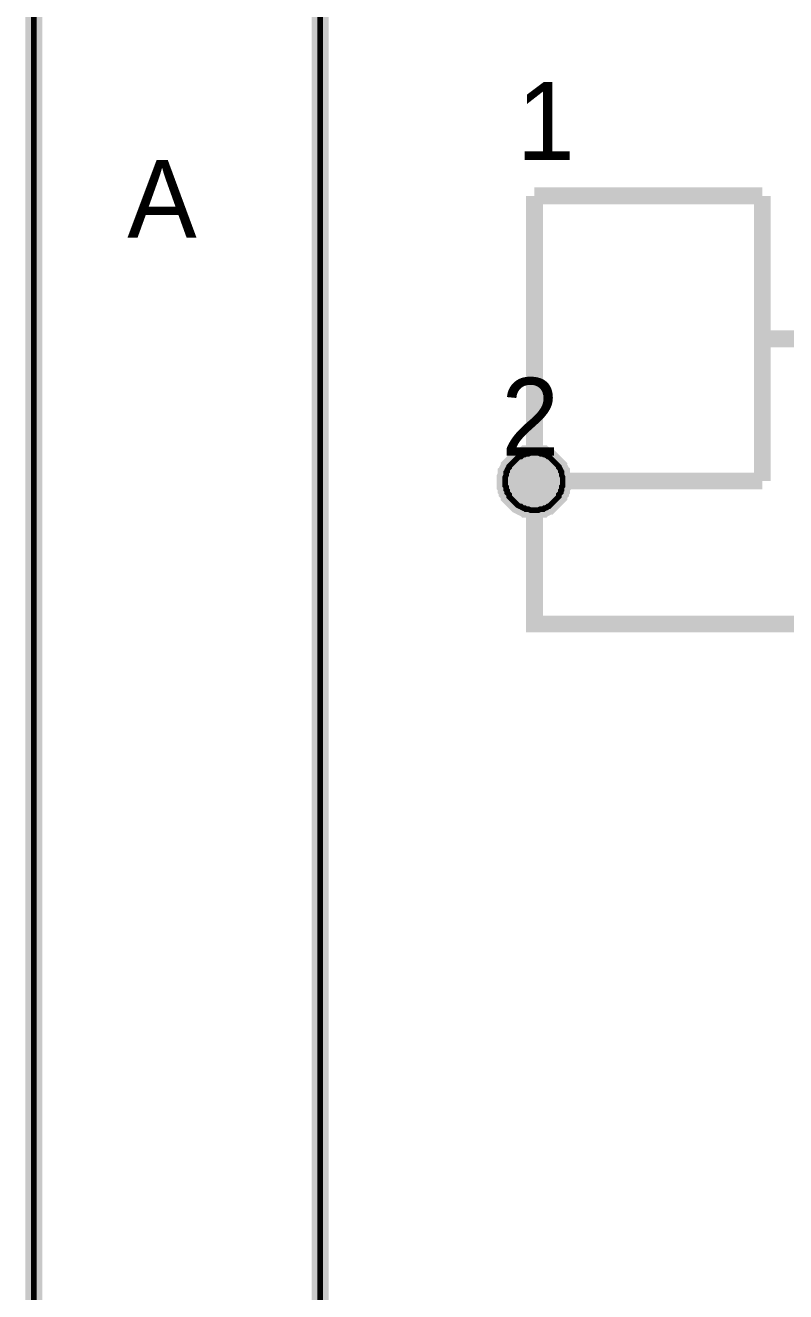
# Model space of a CAD drawing. Header units: millimetres. Extents: x 0 to 11.5, y 0 to 7.6.
# Drawn here: x -0.006 to 0.526, y 5.881 to 6.767 of the extents above; entities that cross this region are included whole.
import ezdxf

# ---------------------------------------------------------------- set-up
doc = ezdxf.new("R2010")
doc.units = ezdxf.units.MM
doc.header["$MEASUREMENT"] = 0
doc.layers.add('Sheet', color=255, linetype='Continuous')

msp = doc.modelspace()

# ---------------------------------------------------------------- linework, layer by layer
at = {"layer": 'Sheet'}
for points, const_width in [([(0, 7.59727), (11.5, 7.59727), (11.5, 0.00204), (0, 0.00204), (0, 7.59727)], 0.0118), ([(0, 7.59727), (0, 0.00204), (11.5, 0.00204), (11.5, 7.59727), (0, 7.59727), (0, 7.59727)], 0.0039), ([(0.20049, 7.3976), (11.3002, 7.3976), (11.3002, 0.20172), (0.20049, 0.20172), (0.20049, 7.3976)], 0.0118), ([(0.20049, 7.3976), (0.20049, 0.20172), (11.3002, 0.20172), (11.3002, 7.3976), (0.20049, 7.3976), (0.20049, 7.3976)], 0.0039)]:
    msp.add_lwpolyline(points, close=True, dxfattribs=dict(at, const_width=const_width))
for points, const_width in [([(0.45007, 6.64796), (0.35051, 6.64796)], 0.0118), ([(0.35051, 6.64796), (0.35051, 6.44828), (0.35051, 6.3481), (1.25065, 6.3481)], 0.0118), ([(0.45007, 6.64796), (0.51008, 6.64796)], 0.0118), ([(0.51008, 6.44828), (0.51008, 6.64796)], 0.0118), ([(0.60009, 6.54778), (0.51008, 6.54778)], 0.0118), ([(0.33005, 6.44828), (0.33005, 6.44896), (0.33005, 6.45032), (0.33005, 6.451), (0.33073, 6.45237), (0.33073, 6.45305), (0.33073, 6.45441), (0.33142, 6.45509), (0.33142, 6.45577), (0.3321, 6.45714), (0.33278, 6.45782), (0.33278, 6.4585), (0.33346, 6.45918), (0.33414, 6.45986), (0.33483, 6.46055), (0.33551, 6.46123), (0.33619, 6.46191), (0.33687, 6.46259), (0.33755, 6.46327), (0.33824, 6.46395), (0.33892, 6.46463), (0.34028, 6.46532), (0.34096, 6.46532), (0.34164, 6.466), (0.34301, 6.46668), (0.34369, 6.46668), (0.34437, 6.46736), (0.34574, 6.46736), (0.34642, 6.46736), (0.34778, 6.46804), (0.34846, 6.46804), (0.34983, 6.46804), (0.35051, 6.46804)], 0.0118), ([(0.33005, 6.44828), (0.33005, 6.44896), (0.33005, 6.45032), (0.33005, 6.451), (0.33073, 6.45237), (0.33073, 6.45305), (0.33073, 6.45441), (0.33142, 6.45509), (0.33142, 6.45577), (0.3321, 6.45714), (0.33278, 6.45782), (0.33278, 6.4585), (0.33346, 6.45918), (0.33414, 6.45986), (0.33483, 6.46055), (0.33551, 6.46123), (0.33619, 6.46191), (0.33687, 6.46259), (0.33755, 6.46327), (0.33824, 6.46395), (0.33892, 6.46463), (0.34028, 6.46532), (0.34096, 6.46532), (0.34164, 6.466), (0.34301, 6.46668), (0.34369, 6.46668), (0.34437, 6.46736), (0.34574, 6.46736), (0.34642, 6.46736), (0.34778, 6.46804), (0.34846, 6.46804), (0.34983, 6.46804), (0.35051, 6.46804)], 0.0118), ([(0.33005, 6.44828), (0.33005, 6.44896), (0.33005, 6.45032), (0.33005, 6.451), (0.33073, 6.45237), (0.33073, 6.45305), (0.33073, 6.45441), (0.33142, 6.45509), (0.33142, 6.45577), (0.3321, 6.45714), (0.33278, 6.45782), (0.33278, 6.4585), (0.33346, 6.45918), (0.33414, 6.45986), (0.33483, 6.46055), (0.33551, 6.46123), (0.33619, 6.46191), (0.33687, 6.46259), (0.33755, 6.46327), (0.33824, 6.46395), (0.33892, 6.46463), (0.34028, 6.46532), (0.34096, 6.46532), (0.34164, 6.466), (0.34301, 6.46668), (0.34369, 6.46668), (0.34437, 6.46736), (0.34574, 6.46736), (0.34642, 6.46736), (0.34778, 6.46804), (0.34846, 6.46804), (0.34983, 6.46804), (0.35051, 6.46804)], 0.0118), ([(0.33005, 6.44828), (0.33005, 6.44896), (0.33005, 6.45032), (0.33005, 6.451), (0.33073, 6.45237), (0.33073, 6.45305), (0.33073, 6.45441), (0.33142, 6.45509), (0.33142, 6.45577), (0.3321, 6.45714), (0.33278, 6.45782), (0.33278, 6.4585), (0.33346, 6.45918), (0.33414, 6.45986), (0.33483, 6.46055), (0.33551, 6.46123), (0.33619, 6.46191), (0.33687, 6.46259), (0.33755, 6.46327), (0.33824, 6.46395), (0.33892, 6.46463), (0.34028, 6.46532), (0.34096, 6.46532), (0.34164, 6.466), (0.34301, 6.46668), (0.34369, 6.46668), (0.34437, 6.46736), (0.34574, 6.46736), (0.34642, 6.46736), (0.34778, 6.46804), (0.34846, 6.46804), (0.34983, 6.46804), (0.35051, 6.46804)], 0.0118), ([(0.33005, 6.44828), (0.33005, 6.44896), (0.33005, 6.45032), (0.33005, 6.451), (0.33073, 6.45237), (0.33073, 6.45305), (0.33073, 6.45441), (0.33142, 6.45509), (0.33142, 6.45577), (0.3321, 6.45714), (0.33278, 6.45782), (0.33278, 6.4585), (0.33346, 6.45918), (0.33414, 6.45986), (0.33483, 6.46055), (0.33551, 6.46123), (0.33619, 6.46191), (0.33687, 6.46259), (0.33755, 6.46327), (0.33824, 6.46395), (0.33892, 6.46463), (0.34028, 6.46532), (0.34096, 6.46532), (0.34164, 6.466), (0.34301, 6.46668), (0.34369, 6.46668), (0.34437, 6.46736), (0.34574, 6.46736), (0.34642, 6.46736), (0.34778, 6.46804), (0.34846, 6.46804), (0.34983, 6.46804), (0.35051, 6.46804)], 0.0118), ([(0.35051, 6.46804), (0.35051, 6.46804)], 0.0118), ([(0.35051, 6.46804), (0.35119, 6.46804), (0.35256, 6.46804), (0.35324, 6.46804), (0.3546, 6.46736), (0.35528, 6.46736), (0.35665, 6.46736), (0.35733, 6.46668), (0.35801, 6.46668), (0.35938, 6.466), (0.36006, 6.46532), (0.36074, 6.46532), (0.36142, 6.46463), (0.3621, 6.46395), (0.36278, 6.46327), (0.36347, 6.46259), (0.36415, 6.46191), (0.36483, 6.46123), (0.36551, 6.46055), (0.36619, 6.45986), (0.36688, 6.45918), (0.36756, 6.4585), (0.36756, 6.45782), (0.36824, 6.45714), (0.36892, 6.45577), (0.36892, 6.45509), (0.3696, 6.45441), (0.3696, 6.45305), (0.3696, 6.45237), (0.37029, 6.451), (0.37029, 6.45032), (0.37029, 6.44896), (0.37029, 6.44828)], 0.0118), ([(0.35051, 6.46804), (0.35051, 6.46804)], 0.0118), ([(0.35051, 6.46804), (0.35119, 6.46804), (0.35256, 6.46804), (0.35324, 6.46804), (0.3546, 6.46736), (0.35528, 6.46736), (0.35665, 6.46736), (0.35733, 6.46668), (0.35801, 6.46668), (0.35938, 6.466), (0.36006, 6.46532), (0.36074, 6.46532), (0.36142, 6.46463), (0.3621, 6.46395), (0.36278, 6.46327), (0.36347, 6.46259), (0.36415, 6.46191), (0.36483, 6.46123), (0.36551, 6.46055), (0.36619, 6.45986), (0.36688, 6.45918), (0.36756, 6.4585), (0.36756, 6.45782), (0.36824, 6.45714), (0.36892, 6.45577), (0.36892, 6.45509), (0.3696, 6.45441), (0.3696, 6.45305), (0.3696, 6.45237), (0.37029, 6.451), (0.37029, 6.45032), (0.37029, 6.44896), (0.37029, 6.44828)], 0.0118), ([(0.35051, 6.46804), (0.35051, 6.46804)], 0.0118), ([(0.35051, 6.46804), (0.35119, 6.46804), (0.35256, 6.46804), (0.35324, 6.46804), (0.3546, 6.46736), (0.35528, 6.46736), (0.35665, 6.46736), (0.35733, 6.46668), (0.35801, 6.46668), (0.35938, 6.466), (0.36006, 6.46532), (0.36074, 6.46532), (0.36142, 6.46463), (0.3621, 6.46395), (0.36278, 6.46327), (0.36347, 6.46259), (0.36415, 6.46191), (0.36483, 6.46123), (0.36551, 6.46055), (0.36619, 6.45986), (0.36688, 6.45918), (0.36756, 6.4585), (0.36756, 6.45782), (0.36824, 6.45714), (0.36892, 6.45577), (0.36892, 6.45509), (0.3696, 6.45441), (0.3696, 6.45305), (0.3696, 6.45237), (0.37029, 6.451), (0.37029, 6.45032), (0.37029, 6.44896), (0.37029, 6.44828)], 0.0118), ([(0.35051, 6.46804), (0.35051, 6.46804)], 0.0118), ([(0.35051, 6.46804), (0.35119, 6.46804), (0.35256, 6.46804), (0.35324, 6.46804), (0.3546, 6.46736), (0.35528, 6.46736), (0.35665, 6.46736), (0.35733, 6.46668), (0.35801, 6.46668), (0.35938, 6.466), (0.36006, 6.46532), (0.36074, 6.46532), (0.36142, 6.46463), (0.3621, 6.46395), (0.36278, 6.46327), (0.36347, 6.46259), (0.36415, 6.46191), (0.36483, 6.46123), (0.36551, 6.46055), (0.36619, 6.45986), (0.36688, 6.45918), (0.36756, 6.4585), (0.36756, 6.45782), (0.36824, 6.45714), (0.36892, 6.45577), (0.36892, 6.45509), (0.3696, 6.45441), (0.3696, 6.45305), (0.3696, 6.45237), (0.37029, 6.451), (0.37029, 6.45032), (0.37029, 6.44896), (0.37029, 6.44828)], 0.0118), ([(0.35051, 6.46804), (0.35051, 6.46804)], 0.0118), ([(0.35051, 6.46804), (0.35119, 6.46804), (0.35256, 6.46804), (0.35324, 6.46804), (0.3546, 6.46736), (0.35528, 6.46736), (0.35665, 6.46736), (0.35733, 6.46668), (0.35801, 6.46668), (0.35938, 6.466), (0.36006, 6.46532), (0.36074, 6.46532), (0.36142, 6.46463), (0.3621, 6.46395), (0.36278, 6.46327), (0.36347, 6.46259), (0.36415, 6.46191), (0.36483, 6.46123), (0.36551, 6.46055), (0.36619, 6.45986), (0.36688, 6.45918), (0.36756, 6.4585), (0.36756, 6.45782), (0.36824, 6.45714), (0.36892, 6.45577), (0.36892, 6.45509), (0.3696, 6.45441), (0.3696, 6.45305), (0.3696, 6.45237), (0.37029, 6.451), (0.37029, 6.45032), (0.37029, 6.44896), (0.37029, 6.44828)], 0.0118), ([(0.33005, 6.44828), (0.33005, 6.44896), (0.33005, 6.45032), (0.33005, 6.451), (0.33073, 6.45237), (0.33073, 6.45305), (0.33073, 6.45441), (0.33142, 6.45509), (0.33142, 6.45577), (0.3321, 6.45714), (0.33278, 6.45782), (0.33278, 6.4585), (0.33346, 6.45918), (0.33414, 6.45986), (0.33483, 6.46055), (0.33551, 6.46123), (0.33619, 6.46191), (0.33687, 6.46259), (0.33755, 6.46327), (0.33824, 6.46395), (0.33892, 6.46463), (0.34028, 6.46532), (0.34096, 6.46532), (0.34164, 6.466), (0.34301, 6.46668), (0.34369, 6.46668), (0.34437, 6.46736), (0.34574, 6.46736), (0.34642, 6.46736), (0.34778, 6.46804), (0.34846, 6.46804), (0.34983, 6.46804), (0.35051, 6.46804)], 0.0039), ([(0.33005, 6.44828), (0.33005, 6.44896), (0.33005, 6.45032), (0.33005, 6.451), (0.33073, 6.45237), (0.33073, 6.45305), (0.33073, 6.45441), (0.33142, 6.45509), (0.33142, 6.45577), (0.3321, 6.45714), (0.33278, 6.45782), (0.33278, 6.4585), (0.33346, 6.45918), (0.33414, 6.45986), (0.33483, 6.46055), (0.33551, 6.46123), (0.33619, 6.46191), (0.33687, 6.46259), (0.33755, 6.46327), (0.33824, 6.46395), (0.33892, 6.46463), (0.34028, 6.46532), (0.34096, 6.46532), (0.34164, 6.466), (0.34301, 6.46668), (0.34369, 6.46668), (0.34437, 6.46736), (0.34574, 6.46736), (0.34642, 6.46736), (0.34778, 6.46804), (0.34846, 6.46804), (0.34983, 6.46804), (0.35051, 6.46804)], 0.0039), ([(0.33005, 6.44828), (0.33005, 6.44896), (0.33005, 6.45032), (0.33005, 6.451), (0.33073, 6.45237), (0.33073, 6.45305), (0.33073, 6.45441), (0.33142, 6.45509), (0.33142, 6.45577), (0.3321, 6.45714), (0.33278, 6.45782), (0.33278, 6.4585), (0.33346, 6.45918), (0.33414, 6.45986), (0.33483, 6.46055), (0.33551, 6.46123), (0.33619, 6.46191), (0.33687, 6.46259), (0.33755, 6.46327), (0.33824, 6.46395), (0.33892, 6.46463), (0.34028, 6.46532), (0.34096, 6.46532), (0.34164, 6.466), (0.34301, 6.46668), (0.34369, 6.46668), (0.34437, 6.46736), (0.34574, 6.46736), (0.34642, 6.46736), (0.34778, 6.46804), (0.34846, 6.46804), (0.34983, 6.46804), (0.35051, 6.46804)], 0.0039), ([(0.33005, 6.44828), (0.33005, 6.44896), (0.33005, 6.45032), (0.33005, 6.451), (0.33073, 6.45237), (0.33073, 6.45305), (0.33073, 6.45441), (0.33142, 6.45509), (0.33142, 6.45577), (0.3321, 6.45714), (0.33278, 6.45782), (0.33278, 6.4585), (0.33346, 6.45918), (0.33414, 6.45986), (0.33483, 6.46055), (0.33551, 6.46123), (0.33619, 6.46191), (0.33687, 6.46259), (0.33755, 6.46327), (0.33824, 6.46395), (0.33892, 6.46463), (0.34028, 6.46532), (0.34096, 6.46532), (0.34164, 6.466), (0.34301, 6.46668), (0.34369, 6.46668), (0.34437, 6.46736), (0.34574, 6.46736), (0.34642, 6.46736), (0.34778, 6.46804), (0.34846, 6.46804), (0.34983, 6.46804), (0.35051, 6.46804)], 0.0039), ([(0.33005, 6.44828), (0.33005, 6.44896), (0.33005, 6.45032), (0.33005, 6.451), (0.33073, 6.45237), (0.33073, 6.45305), (0.33073, 6.45441), (0.33142, 6.45509), (0.33142, 6.45577), (0.3321, 6.45714), (0.33278, 6.45782), (0.33278, 6.4585), (0.33346, 6.45918), (0.33414, 6.45986), (0.33483, 6.46055), (0.33551, 6.46123), (0.33619, 6.46191), (0.33687, 6.46259), (0.33755, 6.46327), (0.33824, 6.46395), (0.33892, 6.46463), (0.34028, 6.46532), (0.34096, 6.46532), (0.34164, 6.466), (0.34301, 6.46668), (0.34369, 6.46668), (0.34437, 6.46736), (0.34574, 6.46736), (0.34642, 6.46736), (0.34778, 6.46804), (0.34846, 6.46804), (0.34983, 6.46804), (0.35051, 6.46804)], 0.0039), ([(0.35051, 6.46804), (0.35051, 6.46804)], 0.0039), ([(0.35051, 6.46804), (0.35119, 6.46804), (0.35256, 6.46804), (0.35324, 6.46804), (0.3546, 6.46736), (0.35528, 6.46736), (0.35665, 6.46736), (0.35733, 6.46668), (0.35801, 6.46668), (0.35938, 6.466), (0.36006, 6.46532), (0.36074, 6.46532), (0.36142, 6.46463), (0.3621, 6.46395), (0.36278, 6.46327), (0.36347, 6.46259), (0.36415, 6.46191), (0.36483, 6.46123), (0.36551, 6.46055), (0.36619, 6.45986), (0.36688, 6.45918), (0.36756, 6.4585), (0.36756, 6.45782), (0.36824, 6.45714), (0.36892, 6.45577), (0.36892, 6.45509), (0.3696, 6.45441), (0.3696, 6.45305), (0.3696, 6.45237), (0.37029, 6.451), (0.37029, 6.45032), (0.37029, 6.44896), (0.37029, 6.44828)], 0.0039), ([(0.35051, 6.46804), (0.35051, 6.46804)], 0.0039), ([(0.35051, 6.46804), (0.35119, 6.46804), (0.35256, 6.46804), (0.35324, 6.46804), (0.3546, 6.46736), (0.35528, 6.46736), (0.35665, 6.46736), (0.35733, 6.46668), (0.35801, 6.46668), (0.35938, 6.466), (0.36006, 6.46532), (0.36074, 6.46532), (0.36142, 6.46463), (0.3621, 6.46395), (0.36278, 6.46327), (0.36347, 6.46259), (0.36415, 6.46191), (0.36483, 6.46123), (0.36551, 6.46055), (0.36619, 6.45986), (0.36688, 6.45918), (0.36756, 6.4585), (0.36756, 6.45782), (0.36824, 6.45714), (0.36892, 6.45577), (0.36892, 6.45509), (0.3696, 6.45441), (0.3696, 6.45305), (0.3696, 6.45237), (0.37029, 6.451), (0.37029, 6.45032), (0.37029, 6.44896), (0.37029, 6.44828)], 0.0039), ([(0.35051, 6.46804), (0.35051, 6.46804)], 0.0039), ([(0.35051, 6.46804), (0.35119, 6.46804), (0.35256, 6.46804), (0.35324, 6.46804), (0.3546, 6.46736), (0.35528, 6.46736), (0.35665, 6.46736), (0.35733, 6.46668), (0.35801, 6.46668), (0.35938, 6.466), (0.36006, 6.46532), (0.36074, 6.46532), (0.36142, 6.46463), (0.3621, 6.46395), (0.36278, 6.46327), (0.36347, 6.46259), (0.36415, 6.46191), (0.36483, 6.46123), (0.36551, 6.46055), (0.36619, 6.45986), (0.36688, 6.45918), (0.36756, 6.4585), (0.36756, 6.45782), (0.36824, 6.45714), (0.36892, 6.45577), (0.36892, 6.45509), (0.3696, 6.45441), (0.3696, 6.45305), (0.3696, 6.45237), (0.37029, 6.451), (0.37029, 6.45032), (0.37029, 6.44896), (0.37029, 6.44828)], 0.0039), ([(0.35051, 6.46804), (0.35051, 6.46804)], 0.0039), ([(0.35051, 6.46804), (0.35119, 6.46804), (0.35256, 6.46804), (0.35324, 6.46804), (0.3546, 6.46736), (0.35528, 6.46736), (0.35665, 6.46736), (0.35733, 6.46668), (0.35801, 6.46668), (0.35938, 6.466), (0.36006, 6.46532), (0.36074, 6.46532), (0.36142, 6.46463), (0.3621, 6.46395), (0.36278, 6.46327), (0.36347, 6.46259), (0.36415, 6.46191), (0.36483, 6.46123), (0.36551, 6.46055), (0.36619, 6.45986), (0.36688, 6.45918), (0.36756, 6.4585), (0.36756, 6.45782), (0.36824, 6.45714), (0.36892, 6.45577), (0.36892, 6.45509), (0.3696, 6.45441), (0.3696, 6.45305), (0.3696, 6.45237), (0.37029, 6.451), (0.37029, 6.45032), (0.37029, 6.44896), (0.37029, 6.44828)], 0.0039), ([(0.35051, 6.46804), (0.35051, 6.46804)], 0.0039), ([(0.35051, 6.46804), (0.35119, 6.46804), (0.35256, 6.46804), (0.35324, 6.46804), (0.3546, 6.46736), (0.35528, 6.46736), (0.35665, 6.46736), (0.35733, 6.46668), (0.35801, 6.46668), (0.35938, 6.466), (0.36006, 6.46532), (0.36074, 6.46532), (0.36142, 6.46463), (0.3621, 6.46395), (0.36278, 6.46327), (0.36347, 6.46259), (0.36415, 6.46191), (0.36483, 6.46123), (0.36551, 6.46055), (0.36619, 6.45986), (0.36688, 6.45918), (0.36756, 6.4585), (0.36756, 6.45782), (0.36824, 6.45714), (0.36892, 6.45577), (0.36892, 6.45509), (0.3696, 6.45441), (0.3696, 6.45305), (0.3696, 6.45237), (0.37029, 6.451), (0.37029, 6.45032), (0.37029, 6.44896), (0.37029, 6.44828)], 0.0039), ([(0.35051, 6.42783), (0.34983, 6.42783), (0.34846, 6.42783), (0.34778, 6.42783), (0.34642, 6.42852), (0.34574, 6.42852), (0.34437, 6.42852), (0.34369, 6.4292), (0.34301, 6.4292), (0.34164, 6.42988), (0.34096, 6.43056), (0.34028, 6.43056), (0.33892, 6.43124), (0.33824, 6.43192), (0.33755, 6.4326), (0.33687, 6.43329), (0.33619, 6.43397), (0.33551, 6.43465), (0.33483, 6.43533), (0.33414, 6.43601), (0.33346, 6.43669), (0.33278, 6.43737), (0.33278, 6.43874), (0.3321, 6.43942), (0.33142, 6.4401), (0.33142, 6.44146), (0.33073, 6.44214), (0.33073, 6.44283), (0.33073, 6.44419), (0.33005, 6.44487), (0.33005, 6.44623), (0.33005, 6.44692), (0.33005, 6.44828)], 0.0118), ([(0.33005, 6.44828), (0.33005, 6.44828)], 0.0118), ([(0.35051, 6.42783), (0.34983, 6.42783), (0.34846, 6.42783), (0.34778, 6.42783), (0.34642, 6.42852), (0.34574, 6.42852), (0.34437, 6.42852), (0.34369, 6.4292), (0.34301, 6.4292), (0.34164, 6.42988), (0.34096, 6.43056), (0.34028, 6.43056), (0.33892, 6.43124), (0.33824, 6.43192), (0.33755, 6.4326), (0.33687, 6.43329), (0.33619, 6.43397), (0.33551, 6.43465), (0.33483, 6.43533), (0.33414, 6.43601), (0.33346, 6.43669), (0.33278, 6.43737), (0.33278, 6.43874), (0.3321, 6.43942), (0.33142, 6.4401), (0.33142, 6.44146), (0.33073, 6.44214), (0.33073, 6.44283), (0.33073, 6.44419), (0.33005, 6.44487), (0.33005, 6.44623), (0.33005, 6.44692), (0.33005, 6.44828)], 0.0118), ([(0.33005, 6.44828), (0.33005, 6.44828)], 0.0118), ([(0.35051, 6.42783), (0.34983, 6.42783), (0.34846, 6.42783), (0.34778, 6.42783), (0.34642, 6.42852), (0.34574, 6.42852), (0.34437, 6.42852), (0.34369, 6.4292), (0.34301, 6.4292), (0.34164, 6.42988), (0.34096, 6.43056), (0.34028, 6.43056), (0.33892, 6.43124), (0.33824, 6.43192), (0.33755, 6.4326), (0.33687, 6.43329), (0.33619, 6.43397), (0.33551, 6.43465), (0.33483, 6.43533), (0.33414, 6.43601), (0.33346, 6.43669), (0.33278, 6.43737), (0.33278, 6.43874), (0.3321, 6.43942), (0.33142, 6.4401), (0.33142, 6.44146), (0.33073, 6.44214), (0.33073, 6.44283), (0.33073, 6.44419), (0.33005, 6.44487), (0.33005, 6.44623), (0.33005, 6.44692), (0.33005, 6.44828)], 0.0118), ([(0.33005, 6.44828), (0.33005, 6.44828)], 0.0118), ([(0.35051, 6.42783), (0.34983, 6.42783), (0.34846, 6.42783), (0.34778, 6.42783), (0.34642, 6.42852), (0.34574, 6.42852), (0.34437, 6.42852), (0.34369, 6.4292), (0.34301, 6.4292), (0.34164, 6.42988), (0.34096, 6.43056), (0.34028, 6.43056), (0.33892, 6.43124), (0.33824, 6.43192), (0.33755, 6.4326), (0.33687, 6.43329), (0.33619, 6.43397), (0.33551, 6.43465), (0.33483, 6.43533), (0.33414, 6.43601), (0.33346, 6.43669), (0.33278, 6.43737), (0.33278, 6.43874), (0.3321, 6.43942), (0.33142, 6.4401), (0.33142, 6.44146), (0.33073, 6.44214), (0.33073, 6.44283), (0.33073, 6.44419), (0.33005, 6.44487), (0.33005, 6.44623), (0.33005, 6.44692), (0.33005, 6.44828)], 0.0118), ([(0.33005, 6.44828), (0.33005, 6.44828)], 0.0118), ([(0.35051, 6.42783), (0.34983, 6.42783), (0.34846, 6.42783), (0.34778, 6.42783), (0.34642, 6.42852), (0.34574, 6.42852), (0.34437, 6.42852), (0.34369, 6.4292), (0.34301, 6.4292), (0.34164, 6.42988), (0.34096, 6.43056), (0.34028, 6.43056), (0.33892, 6.43124), (0.33824, 6.43192), (0.33755, 6.4326), (0.33687, 6.43329), (0.33619, 6.43397), (0.33551, 6.43465), (0.33483, 6.43533), (0.33414, 6.43601), (0.33346, 6.43669), (0.33278, 6.43737), (0.33278, 6.43874), (0.3321, 6.43942), (0.33142, 6.4401), (0.33142, 6.44146), (0.33073, 6.44214), (0.33073, 6.44283), (0.33073, 6.44419), (0.33005, 6.44487), (0.33005, 6.44623), (0.33005, 6.44692), (0.33005, 6.44828)], 0.0118), ([(0.33005, 6.44828), (0.33005, 6.44828)], 0.0118), ([(0.35051, 6.42783), (0.34983, 6.42783), (0.34846, 6.42783), (0.34778, 6.42783), (0.34642, 6.42852), (0.34574, 6.42852), (0.34437, 6.42852), (0.34369, 6.4292), (0.34301, 6.4292), (0.34164, 6.42988), (0.34096, 6.43056), (0.34028, 6.43056), (0.33892, 6.43124), (0.33824, 6.43192), (0.33755, 6.4326), (0.33687, 6.43329), (0.33619, 6.43397), (0.33551, 6.43465), (0.33483, 6.43533), (0.33414, 6.43601), (0.33346, 6.43669), (0.33278, 6.43737), (0.33278, 6.43874), (0.3321, 6.43942), (0.33142, 6.4401), (0.33142, 6.44146), (0.33073, 6.44214), (0.33073, 6.44283), (0.33073, 6.44419), (0.33005, 6.44487), (0.33005, 6.44623), (0.33005, 6.44692), (0.33005, 6.44828)], 0.0039), ([(0.33005, 6.44828), (0.33005, 6.44828)], 0.0039), ([(0.35051, 6.42783), (0.34983, 6.42783), (0.34846, 6.42783), (0.34778, 6.42783), (0.34642, 6.42852), (0.34574, 6.42852), (0.34437, 6.42852), (0.34369, 6.4292), (0.34301, 6.4292), (0.34164, 6.42988), (0.34096, 6.43056), (0.34028, 6.43056), (0.33892, 6.43124), (0.33824, 6.43192), (0.33755, 6.4326), (0.33687, 6.43329), (0.33619, 6.43397), (0.33551, 6.43465), (0.33483, 6.43533), (0.33414, 6.43601), (0.33346, 6.43669), (0.33278, 6.43737), (0.33278, 6.43874), (0.3321, 6.43942), (0.33142, 6.4401), (0.33142, 6.44146), (0.33073, 6.44214), (0.33073, 6.44283), (0.33073, 6.44419), (0.33005, 6.44487), (0.33005, 6.44623), (0.33005, 6.44692), (0.33005, 6.44828)], 0.0039), ([(0.33005, 6.44828), (0.33005, 6.44828)], 0.0039), ([(0.35051, 6.42783), (0.34983, 6.42783), (0.34846, 6.42783), (0.34778, 6.42783), (0.34642, 6.42852), (0.34574, 6.42852), (0.34437, 6.42852), (0.34369, 6.4292), (0.34301, 6.4292), (0.34164, 6.42988), (0.34096, 6.43056), (0.34028, 6.43056), (0.33892, 6.43124), (0.33824, 6.43192), (0.33755, 6.4326), (0.33687, 6.43329), (0.33619, 6.43397), (0.33551, 6.43465), (0.33483, 6.43533), (0.33414, 6.43601), (0.33346, 6.43669), (0.33278, 6.43737), (0.33278, 6.43874), (0.3321, 6.43942), (0.33142, 6.4401), (0.33142, 6.44146), (0.33073, 6.44214), (0.33073, 6.44283), (0.33073, 6.44419), (0.33005, 6.44487), (0.33005, 6.44623), (0.33005, 6.44692), (0.33005, 6.44828)], 0.0039), ([(0.33005, 6.44828), (0.33005, 6.44828)], 0.0039), ([(0.35051, 6.42783), (0.34983, 6.42783), (0.34846, 6.42783), (0.34778, 6.42783), (0.34642, 6.42852), (0.34574, 6.42852), (0.34437, 6.42852), (0.34369, 6.4292), (0.34301, 6.4292), (0.34164, 6.42988), (0.34096, 6.43056), (0.34028, 6.43056), (0.33892, 6.43124), (0.33824, 6.43192), (0.33755, 6.4326), (0.33687, 6.43329), (0.33619, 6.43397), (0.33551, 6.43465), (0.33483, 6.43533), (0.33414, 6.43601), (0.33346, 6.43669), (0.33278, 6.43737), (0.33278, 6.43874), (0.3321, 6.43942), (0.33142, 6.4401), (0.33142, 6.44146), (0.33073, 6.44214), (0.33073, 6.44283), (0.33073, 6.44419), (0.33005, 6.44487), (0.33005, 6.44623), (0.33005, 6.44692), (0.33005, 6.44828)], 0.0039), ([(0.33005, 6.44828), (0.33005, 6.44828)], 0.0039), ([(0.35051, 6.42783), (0.34983, 6.42783), (0.34846, 6.42783), (0.34778, 6.42783), (0.34642, 6.42852), (0.34574, 6.42852), (0.34437, 6.42852), (0.34369, 6.4292), (0.34301, 6.4292), (0.34164, 6.42988), (0.34096, 6.43056), (0.34028, 6.43056), (0.33892, 6.43124), (0.33824, 6.43192), (0.33755, 6.4326), (0.33687, 6.43329), (0.33619, 6.43397), (0.33551, 6.43465), (0.33483, 6.43533), (0.33414, 6.43601), (0.33346, 6.43669), (0.33278, 6.43737), (0.33278, 6.43874), (0.3321, 6.43942), (0.33142, 6.4401), (0.33142, 6.44146), (0.33073, 6.44214), (0.33073, 6.44283), (0.33073, 6.44419), (0.33005, 6.44487), (0.33005, 6.44623), (0.33005, 6.44692), (0.33005, 6.44828)], 0.0039), ([(0.33005, 6.44828), (0.33005, 6.44828)], 0.0039), ([(0.37029, 6.44828), (0.37029, 6.44692), (0.37029, 6.44623), (0.37029, 6.44487), (0.3696, 6.44419), (0.3696, 6.44283), (0.3696, 6.44214), (0.36892, 6.44146), (0.36892, 6.4401), (0.36824, 6.43942), (0.36756, 6.43874), (0.36756, 6.43737), (0.36688, 6.43669), (0.36619, 6.43601), (0.36551, 6.43533), (0.36483, 6.43465), (0.36415, 6.43397), (0.36347, 6.43329), (0.36278, 6.4326), (0.3621, 6.43192), (0.36142, 6.43124), (0.36074, 6.43056), (0.36006, 6.43056), (0.35938, 6.42988), (0.35801, 6.4292), (0.35733, 6.4292), (0.35665, 6.42852), (0.35528, 6.42852), (0.3546, 6.42852), (0.35324, 6.42783), (0.35256, 6.42783), (0.35119, 6.42783), (0.35051, 6.42783)], 0.0118), ([(0.45007, 6.44828), (0.35051, 6.44828)], 0.0118), ([(0.37029, 6.44828), (0.37029, 6.44692), (0.37029, 6.44623), (0.37029, 6.44487), (0.3696, 6.44419), (0.3696, 6.44283), (0.3696, 6.44214), (0.36892, 6.44146), (0.36892, 6.4401), (0.36824, 6.43942), (0.36756, 6.43874), (0.36756, 6.43737), (0.36688, 6.43669), (0.36619, 6.43601), (0.36551, 6.43533), (0.36483, 6.43465), (0.36415, 6.43397), (0.36347, 6.43329), (0.36278, 6.4326), (0.3621, 6.43192), (0.36142, 6.43124), (0.36074, 6.43056), (0.36006, 6.43056), (0.35938, 6.42988), (0.35801, 6.4292), (0.35733, 6.4292), (0.35665, 6.42852), (0.35528, 6.42852), (0.3546, 6.42852), (0.35324, 6.42783), (0.35256, 6.42783), (0.35119, 6.42783), (0.35051, 6.42783)], 0.0118), ([(0.37029, 6.44828), (0.37029, 6.44692), (0.37029, 6.44623), (0.37029, 6.44487), (0.3696, 6.44419), (0.3696, 6.44283), (0.3696, 6.44214), (0.36892, 6.44146), (0.36892, 6.4401), (0.36824, 6.43942), (0.36756, 6.43874), (0.36756, 6.43737), (0.36688, 6.43669), (0.36619, 6.43601), (0.36551, 6.43533), (0.36483, 6.43465), (0.36415, 6.43397), (0.36347, 6.43329), (0.36278, 6.4326), (0.3621, 6.43192), (0.36142, 6.43124), (0.36074, 6.43056), (0.36006, 6.43056), (0.35938, 6.42988), (0.35801, 6.4292), (0.35733, 6.4292), (0.35665, 6.42852), (0.35528, 6.42852), (0.3546, 6.42852), (0.35324, 6.42783), (0.35256, 6.42783), (0.35119, 6.42783), (0.35051, 6.42783)], 0.0118), ([(0.37029, 6.44828), (0.37029, 6.44692), (0.37029, 6.44623), (0.37029, 6.44487), (0.3696, 6.44419), (0.3696, 6.44283), (0.3696, 6.44214), (0.36892, 6.44146), (0.36892, 6.4401), (0.36824, 6.43942), (0.36756, 6.43874), (0.36756, 6.43737), (0.36688, 6.43669), (0.36619, 6.43601), (0.36551, 6.43533), (0.36483, 6.43465), (0.36415, 6.43397), (0.36347, 6.43329), (0.36278, 6.4326), (0.3621, 6.43192), (0.36142, 6.43124), (0.36074, 6.43056), (0.36006, 6.43056), (0.35938, 6.42988), (0.35801, 6.4292), (0.35733, 6.4292), (0.35665, 6.42852), (0.35528, 6.42852), (0.3546, 6.42852), (0.35324, 6.42783), (0.35256, 6.42783), (0.35119, 6.42783), (0.35051, 6.42783)], 0.0118), ([(0.37029, 6.44828), (0.37029, 6.44692), (0.37029, 6.44623), (0.37029, 6.44487), (0.3696, 6.44419), (0.3696, 6.44283), (0.3696, 6.44214), (0.36892, 6.44146), (0.36892, 6.4401), (0.36824, 6.43942), (0.36756, 6.43874), (0.36756, 6.43737), (0.36688, 6.43669), (0.36619, 6.43601), (0.36551, 6.43533), (0.36483, 6.43465), (0.36415, 6.43397), (0.36347, 6.43329), (0.36278, 6.4326), (0.3621, 6.43192), (0.36142, 6.43124), (0.36074, 6.43056), (0.36006, 6.43056), (0.35938, 6.42988), (0.35801, 6.4292), (0.35733, 6.4292), (0.35665, 6.42852), (0.35528, 6.42852), (0.3546, 6.42852), (0.35324, 6.42783), (0.35256, 6.42783), (0.35119, 6.42783), (0.35051, 6.42783)], 0.0118), ([(0.37029, 6.44828), (0.37029, 6.44692), (0.37029, 6.44623), (0.37029, 6.44487), (0.3696, 6.44419), (0.3696, 6.44283), (0.3696, 6.44214), (0.36892, 6.44146), (0.36892, 6.4401), (0.36824, 6.43942), (0.36756, 6.43874), (0.36756, 6.43737), (0.36688, 6.43669), (0.36619, 6.43601), (0.36551, 6.43533), (0.36483, 6.43465), (0.36415, 6.43397), (0.36347, 6.43329), (0.36278, 6.4326), (0.3621, 6.43192), (0.36142, 6.43124), (0.36074, 6.43056), (0.36006, 6.43056), (0.35938, 6.42988), (0.35801, 6.4292), (0.35733, 6.4292), (0.35665, 6.42852), (0.35528, 6.42852), (0.3546, 6.42852), (0.35324, 6.42783), (0.35256, 6.42783), (0.35119, 6.42783), (0.35051, 6.42783)], 0.0039), ([(0.37029, 6.44828), (0.37029, 6.44692), (0.37029, 6.44623), (0.37029, 6.44487), (0.3696, 6.44419), (0.3696, 6.44283), (0.3696, 6.44214), (0.36892, 6.44146), (0.36892, 6.4401), (0.36824, 6.43942), (0.36756, 6.43874), (0.36756, 6.43737), (0.36688, 6.43669), (0.36619, 6.43601), (0.36551, 6.43533), (0.36483, 6.43465), (0.36415, 6.43397), (0.36347, 6.43329), (0.36278, 6.4326), (0.3621, 6.43192), (0.36142, 6.43124), (0.36074, 6.43056), (0.36006, 6.43056), (0.35938, 6.42988), (0.35801, 6.4292), (0.35733, 6.4292), (0.35665, 6.42852), (0.35528, 6.42852), (0.3546, 6.42852), (0.35324, 6.42783), (0.35256, 6.42783), (0.35119, 6.42783), (0.35051, 6.42783)], 0.0039), ([(0.37029, 6.44828), (0.37029, 6.44692), (0.37029, 6.44623), (0.37029, 6.44487), (0.3696, 6.44419), (0.3696, 6.44283), (0.3696, 6.44214), (0.36892, 6.44146), (0.36892, 6.4401), (0.36824, 6.43942), (0.36756, 6.43874), (0.36756, 6.43737), (0.36688, 6.43669), (0.36619, 6.43601), (0.36551, 6.43533), (0.36483, 6.43465), (0.36415, 6.43397), (0.36347, 6.43329), (0.36278, 6.4326), (0.3621, 6.43192), (0.36142, 6.43124), (0.36074, 6.43056), (0.36006, 6.43056), (0.35938, 6.42988), (0.35801, 6.4292), (0.35733, 6.4292), (0.35665, 6.42852), (0.35528, 6.42852), (0.3546, 6.42852), (0.35324, 6.42783), (0.35256, 6.42783), (0.35119, 6.42783), (0.35051, 6.42783)], 0.0039), ([(0.37029, 6.44828), (0.37029, 6.44692), (0.37029, 6.44623), (0.37029, 6.44487), (0.3696, 6.44419), (0.3696, 6.44283), (0.3696, 6.44214), (0.36892, 6.44146), (0.36892, 6.4401), (0.36824, 6.43942), (0.36756, 6.43874), (0.36756, 6.43737), (0.36688, 6.43669), (0.36619, 6.43601), (0.36551, 6.43533), (0.36483, 6.43465), (0.36415, 6.43397), (0.36347, 6.43329), (0.36278, 6.4326), (0.3621, 6.43192), (0.36142, 6.43124), (0.36074, 6.43056), (0.36006, 6.43056), (0.35938, 6.42988), (0.35801, 6.4292), (0.35733, 6.4292), (0.35665, 6.42852), (0.35528, 6.42852), (0.3546, 6.42852), (0.35324, 6.42783), (0.35256, 6.42783), (0.35119, 6.42783), (0.35051, 6.42783)], 0.0039), ([(0.37029, 6.44828), (0.37029, 6.44692), (0.37029, 6.44623), (0.37029, 6.44487), (0.3696, 6.44419), (0.3696, 6.44283), (0.3696, 6.44214), (0.36892, 6.44146), (0.36892, 6.4401), (0.36824, 6.43942), (0.36756, 6.43874), (0.36756, 6.43737), (0.36688, 6.43669), (0.36619, 6.43601), (0.36551, 6.43533), (0.36483, 6.43465), (0.36415, 6.43397), (0.36347, 6.43329), (0.36278, 6.4326), (0.3621, 6.43192), (0.36142, 6.43124), (0.36074, 6.43056), (0.36006, 6.43056), (0.35938, 6.42988), (0.35801, 6.4292), (0.35733, 6.4292), (0.35665, 6.42852), (0.35528, 6.42852), (0.3546, 6.42852), (0.35324, 6.42783), (0.35256, 6.42783), (0.35119, 6.42783), (0.35051, 6.42783)], 0.0039), ([(0.37029, 6.44828), (0.37029, 6.44828), (0.37029, 6.44828), (0.37029, 6.44828), (0.37029, 6.44828), (0.37029, 6.44828), (0.37029, 6.44828), (0.37029, 6.44828), (0.37029, 6.44828), (0.37029, 6.44828), (0.37029, 6.44828), (0.37029, 6.44828), (0.37029, 6.44828), (0.37029, 6.44828), (0.37029, 6.44828), (0.37029, 6.44828), (0.37029, 6.44828), (0.37029, 6.44828), (0.37029, 6.44828), (0.37029, 6.44828), (0.37029, 6.44828), (0.37029, 6.44828), (0.37029, 6.44828), (0.37029, 6.44828), (0.37029, 6.44828), (0.37029, 6.44828), (0.37029, 6.44828), (0.37029, 6.44828), (0.37029, 6.44828), (0.37029, 6.44828), (0.37029, 6.44828), (0.37029, 6.44828), (0.37029, 6.44828)], 0.0118), ([(0.37029, 6.44828), (0.37029, 6.44828)], 0.0118), ([(0.37029, 6.44828), (0.37029, 6.44828), (0.37029, 6.44828), (0.37029, 6.44828), (0.37029, 6.44828), (0.37029, 6.44828), (0.37029, 6.44828), (0.37029, 6.44828), (0.37029, 6.44828), (0.37029, 6.44828), (0.37029, 6.44828), (0.37029, 6.44828), (0.37029, 6.44828), (0.37029, 6.44828), (0.37029, 6.44828), (0.37029, 6.44828), (0.37029, 6.44828), (0.37029, 6.44828), (0.37029, 6.44828), (0.37029, 6.44828), (0.37029, 6.44828), (0.37029, 6.44828), (0.37029, 6.44828), (0.37029, 6.44828), (0.37029, 6.44828), (0.37029, 6.44828), (0.37029, 6.44828), (0.37029, 6.44828), (0.37029, 6.44828), (0.37029, 6.44828), (0.37029, 6.44828), (0.37029, 6.44828), (0.37029, 6.44828)], 0.0118), ([(0.37029, 6.44828), (0.37029, 6.44828)], 0.0118), ([(0.37029, 6.44828), (0.37029, 6.44828), (0.37029, 6.44828), (0.37029, 6.44828), (0.37029, 6.44828), (0.37029, 6.44828), (0.37029, 6.44828), (0.37029, 6.44828), (0.37029, 6.44828), (0.37029, 6.44828), (0.37029, 6.44828), (0.37029, 6.44828), (0.37029, 6.44828), (0.37029, 6.44828), (0.37029, 6.44828), (0.37029, 6.44828), (0.37029, 6.44828), (0.37029, 6.44828), (0.37029, 6.44828), (0.37029, 6.44828), (0.37029, 6.44828), (0.37029, 6.44828), (0.37029, 6.44828), (0.37029, 6.44828), (0.37029, 6.44828), (0.37029, 6.44828), (0.37029, 6.44828), (0.37029, 6.44828), (0.37029, 6.44828), (0.37029, 6.44828), (0.37029, 6.44828), (0.37029, 6.44828), (0.37029, 6.44828)], 0.0118), ([(0.37029, 6.44828), (0.37029, 6.44828)], 0.0118), ([(0.37029, 6.44828), (0.37029, 6.44828), (0.37029, 6.44828), (0.37029, 6.44828), (0.37029, 6.44828), (0.37029, 6.44828), (0.37029, 6.44828), (0.37029, 6.44828), (0.37029, 6.44828), (0.37029, 6.44828), (0.37029, 6.44828), (0.37029, 6.44828), (0.37029, 6.44828), (0.37029, 6.44828), (0.37029, 6.44828), (0.37029, 6.44828), (0.37029, 6.44828), (0.37029, 6.44828), (0.37029, 6.44828), (0.37029, 6.44828), (0.37029, 6.44828), (0.37029, 6.44828), (0.37029, 6.44828), (0.37029, 6.44828), (0.37029, 6.44828), (0.37029, 6.44828), (0.37029, 6.44828), (0.37029, 6.44828), (0.37029, 6.44828), (0.37029, 6.44828), (0.37029, 6.44828), (0.37029, 6.44828), (0.37029, 6.44828)], 0.0118), ([(0.37029, 6.44828), (0.37029, 6.44828)], 0.0118), ([(0.37029, 6.44828), (0.37029, 6.44828), (0.37029, 6.44828), (0.37029, 6.44828), (0.37029, 6.44828), (0.37029, 6.44828), (0.37029, 6.44828), (0.37029, 6.44828), (0.37029, 6.44828), (0.37029, 6.44828), (0.37029, 6.44828), (0.37029, 6.44828), (0.37029, 6.44828), (0.37029, 6.44828), (0.37029, 6.44828), (0.37029, 6.44828), (0.37029, 6.44828), (0.37029, 6.44828), (0.37029, 6.44828), (0.37029, 6.44828), (0.37029, 6.44828), (0.37029, 6.44828), (0.37029, 6.44828), (0.37029, 6.44828), (0.37029, 6.44828), (0.37029, 6.44828), (0.37029, 6.44828), (0.37029, 6.44828), (0.37029, 6.44828), (0.37029, 6.44828), (0.37029, 6.44828), (0.37029, 6.44828), (0.37029, 6.44828)], 0.0118), ([(0.37029, 6.44828), (0.37029, 6.44828)], 0.0118), ([(0.37029, 6.44828), (0.37029, 6.44828), (0.37029, 6.44828), (0.37029, 6.44828), (0.37029, 6.44828), (0.37029, 6.44828), (0.37029, 6.44828), (0.37029, 6.44828), (0.37029, 6.44828), (0.37029, 6.44828), (0.37029, 6.44828), (0.37029, 6.44828), (0.37029, 6.44828), (0.37029, 6.44828), (0.37029, 6.44828), (0.37029, 6.44828), (0.37029, 6.44828), (0.37029, 6.44828), (0.37029, 6.44828), (0.37029, 6.44828), (0.37029, 6.44828), (0.37029, 6.44828), (0.37029, 6.44828), (0.37029, 6.44828), (0.37029, 6.44828), (0.37029, 6.44828), (0.37029, 6.44828), (0.37029, 6.44828), (0.37029, 6.44828), (0.37029, 6.44828), (0.37029, 6.44828), (0.37029, 6.44828), (0.37029, 6.44828)], 0.0039), ([(0.37029, 6.44828), (0.37029, 6.44828)], 0.0039), ([(0.37029, 6.44828), (0.37029, 6.44828), (0.37029, 6.44828), (0.37029, 6.44828), (0.37029, 6.44828), (0.37029, 6.44828), (0.37029, 6.44828), (0.37029, 6.44828), (0.37029, 6.44828), (0.37029, 6.44828), (0.37029, 6.44828), (0.37029, 6.44828), (0.37029, 6.44828), (0.37029, 6.44828), (0.37029, 6.44828), (0.37029, 6.44828), (0.37029, 6.44828), (0.37029, 6.44828), (0.37029, 6.44828), (0.37029, 6.44828), (0.37029, 6.44828), (0.37029, 6.44828), (0.37029, 6.44828), (0.37029, 6.44828), (0.37029, 6.44828), (0.37029, 6.44828), (0.37029, 6.44828), (0.37029, 6.44828), (0.37029, 6.44828), (0.37029, 6.44828), (0.37029, 6.44828), (0.37029, 6.44828), (0.37029, 6.44828)], 0.0039), ([(0.37029, 6.44828), (0.37029, 6.44828)], 0.0039), ([(0.37029, 6.44828), (0.37029, 6.44828), (0.37029, 6.44828), (0.37029, 6.44828), (0.37029, 6.44828), (0.37029, 6.44828), (0.37029, 6.44828), (0.37029, 6.44828), (0.37029, 6.44828), (0.37029, 6.44828), (0.37029, 6.44828), (0.37029, 6.44828), (0.37029, 6.44828), (0.37029, 6.44828), (0.37029, 6.44828), (0.37029, 6.44828), (0.37029, 6.44828), (0.37029, 6.44828), (0.37029, 6.44828), (0.37029, 6.44828), (0.37029, 6.44828), (0.37029, 6.44828), (0.37029, 6.44828), (0.37029, 6.44828), (0.37029, 6.44828), (0.37029, 6.44828), (0.37029, 6.44828), (0.37029, 6.44828), (0.37029, 6.44828), (0.37029, 6.44828), (0.37029, 6.44828), (0.37029, 6.44828), (0.37029, 6.44828)], 0.0039), ([(0.37029, 6.44828), (0.37029, 6.44828)], 0.0039), ([(0.37029, 6.44828), (0.37029, 6.44828), (0.37029, 6.44828), (0.37029, 6.44828), (0.37029, 6.44828), (0.37029, 6.44828), (0.37029, 6.44828), (0.37029, 6.44828), (0.37029, 6.44828), (0.37029, 6.44828), (0.37029, 6.44828), (0.37029, 6.44828), (0.37029, 6.44828), (0.37029, 6.44828), (0.37029, 6.44828), (0.37029, 6.44828), (0.37029, 6.44828), (0.37029, 6.44828), (0.37029, 6.44828), (0.37029, 6.44828), (0.37029, 6.44828), (0.37029, 6.44828), (0.37029, 6.44828), (0.37029, 6.44828), (0.37029, 6.44828), (0.37029, 6.44828), (0.37029, 6.44828), (0.37029, 6.44828), (0.37029, 6.44828), (0.37029, 6.44828), (0.37029, 6.44828), (0.37029, 6.44828), (0.37029, 6.44828)], 0.0039), ([(0.37029, 6.44828), (0.37029, 6.44828)], 0.0039), ([(0.37029, 6.44828), (0.37029, 6.44828), (0.37029, 6.44828), (0.37029, 6.44828), (0.37029, 6.44828), (0.37029, 6.44828), (0.37029, 6.44828), (0.37029, 6.44828), (0.37029, 6.44828), (0.37029, 6.44828), (0.37029, 6.44828), (0.37029, 6.44828), (0.37029, 6.44828), (0.37029, 6.44828), (0.37029, 6.44828), (0.37029, 6.44828), (0.37029, 6.44828), (0.37029, 6.44828), (0.37029, 6.44828), (0.37029, 6.44828), (0.37029, 6.44828), (0.37029, 6.44828), (0.37029, 6.44828), (0.37029, 6.44828), (0.37029, 6.44828), (0.37029, 6.44828), (0.37029, 6.44828), (0.37029, 6.44828), (0.37029, 6.44828), (0.37029, 6.44828), (0.37029, 6.44828), (0.37029, 6.44828), (0.37029, 6.44828)], 0.0039), ([(0.37029, 6.44828), (0.37029, 6.44828)], 0.0039), ([(0.45007, 6.44828), (0.51008, 6.44828)], 0.0118)]:
    msp.add_lwpolyline(points, dxfattribs=dict(at, const_width=const_width))
at = {"layer": 'Sheet', "const_width": 0.02}
msp.add_lwpolyline([(0.34, 6.45, 1), (0.36, 6.45, 1)], format="xyb", close=True, dxfattribs=at)

# ---------------------------------------------------------------- texts
at = {"layer": 'Sheet'}
for s, p in [('1', (0.33824, 6.67317)), ('A', (0.06546, 6.61865)), ('2', (0.32732, 6.466))]:
    msp.add_text(s, height=0.05452, dxfattribs=at).set_placement(p)

doc.saveas('drawing.dxf')
